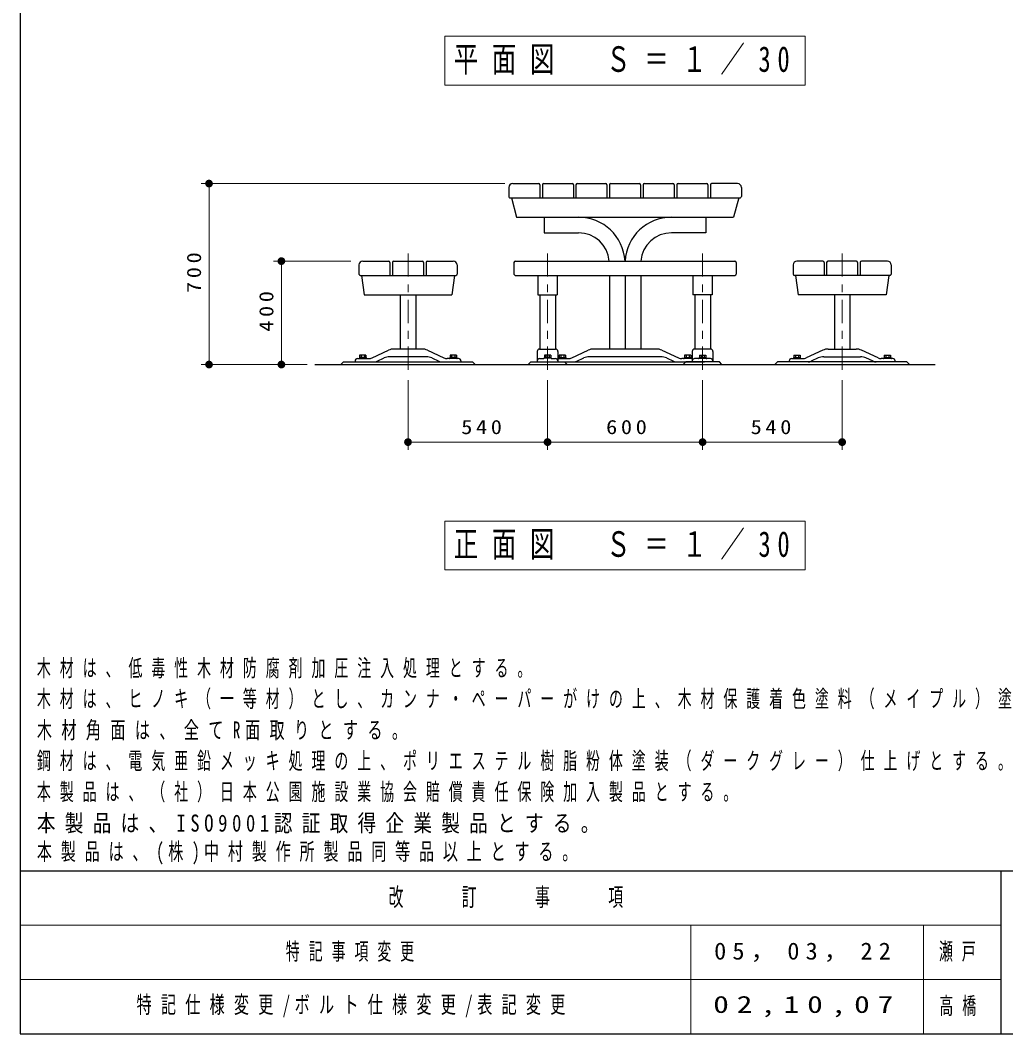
# Model space of a CAD drawing. Units: millimetres on the paper, with parts at other scales. Extents: x -365 to 12, y -47 to 257.
# Drawn here: x -365 to -237.9, y 0 to 130.7 of the extents above; entities that cross this region are included whole.
import ezdxf

# ---------------------------------------------------------------- set-up
doc = ezdxf.new("R2010")
doc.units = ezdxf.units.MM
doc.linetypes.add('USER2', pattern=[6, 3, -1, 1, -1])
doc.layers.add('LY_1', color=3, linetype='Continuous', lineweight=25)
doc.layers.add('LY_2', color=7, linetype='Continuous', lineweight=13)
doc.styles.add('ＭＳ ゴシック', font='')
doc.styles.get('ＭＳ ゴシック').set_extended_font_data('MS Gothic')

# ---------------------------------------------------------------- blocks, each defined once
blk = doc.blocks.new('filled_dot')
at = {"color": 0, "linetype": 'Continuous', "lineweight": -2, "const_width": 1.25}
blk.add_lwpolyline([(-0.625, 0, 1), (0.625, 0, 1)], format="xyb", close=True, dxfattribs=at)

msp = doc.modelspace()

# ---------------------------------------------------------------- linework, layer by layer
at = {"layer": 'LY_1', "color": 7, "lineweight": 13}
for p, q in [((-263.735, 128.611), (-310.235, 128.611)), ((-310.235, 128.611), (-310.235, 122.311)), ((-263.735, 122.311), (-263.735, 128.611)), ((-310.235, 122.311), (-263.735, 122.311)), ((-302.485, 109.606), (-341.652, 109.606)), ((-340.652, 86.273), (-340.652, 109.606)), ((-322.361, 99.606), (-332.319, 99.606)), ((-331.318, 86.273), (-331.318, 99.606)), ((-327.985, 86.273), (-341.652, 86.273)), ((-314.985, 84.273), (-314.985, 75.273)), ((-296.985, 84.273), (-296.985, 75.273)), ((-276.985, 84.273), (-276.985, 75.273)), ((-258.985, 84.273), (-258.985, 75.273)), ((-296.985, 76.273), (-314.985, 76.273)), ((-276.985, 76.273), (-296.985, 76.273)), ((-258.985, 76.273), (-276.985, 76.273)), ((-263.735, 66.089), (-310.235, 66.089)), ((-310.235, 66.089), (-310.235, 59.789)), ((-263.735, 59.789), (-263.735, 66.089)), ((-310.235, 59.789), (-263.735, 59.789))]:
    msp.add_line(p, q, dxfattribs=at)
at = {"layer": 'LY_1'}
for p, q in [((-301.985, 109.106), (-301.985, 107.939)), ((-301.485, 109.606), (-298.152, 109.606)), ((-297.985, 109.439), (-297.985, 107.773)), ((-297.652, 109.439), (-297.652, 107.773)), ((-297.485, 109.606), (-293.819, 109.606)), ((-293.652, 109.439), (-293.652, 107.773)), ((-293.319, 109.439), (-293.319, 107.773)), ((-293.152, 109.606), (-289.485, 109.606)), ((-289.319, 109.439), (-289.319, 107.773)), ((-288.985, 109.439), (-288.985, 107.773)), ((-288.819, 109.606), (-285.152, 109.606)), ((-284.985, 109.439), (-284.985, 107.773)), ((-284.652, 109.439), (-284.652, 107.773)), ((-284.485, 109.606), (-280.819, 109.606)), ((-280.652, 109.439), (-280.652, 107.773)), ((-280.319, 109.439), (-280.319, 107.773)), ((-280.152, 109.606), (-276.485, 109.606)), ((-276.319, 109.439), (-276.319, 107.773)), ((-275.985, 109.439), (-275.985, 107.773)), ((-272.485, 109.606), (-275.819, 109.606)), ((-271.985, 109.106), (-271.985, 107.939)), ((-301.819, 107.773), (-272.152, 107.773)), ((-301.652, 107.772), (-300.982, 105.272)), ((-272.318, 107.772), (-272.988, 105.273)), ((-300.982, 105.273), (-272.988, 105.273)), ((-297.419, 105.273), (-297.419, 103.256)), ((-276.552, 105.273), (-276.552, 103.256)), ((-297.419, 103.256), (-292.992, 103.256)), ((-276.552, 103.256), (-280.979, 103.256)), ((-320.819, 99.606), (-317.485, 99.606)), ((-317.318, 99.439), (-317.318, 97.773)), ((-316.985, 99.439), (-316.985, 97.773)), ((-316.819, 99.606), (-313.152, 99.606)), ((-312.985, 99.439), (-312.985, 97.773)), ((-312.652, 99.439), (-312.652, 97.773)), ((-312.485, 99.606), (-309.152, 99.606)), ((-301.319, 99.439), (-301.319, 97.939)), ((-301.152, 99.606), (-272.819, 99.606)), ((-272.652, 99.439), (-272.652, 97.939)), ((-261.485, 99.606), (-264.819, 99.606)), ((-261.319, 99.439), (-261.319, 97.773)), ((-260.985, 99.439), (-260.985, 97.773)), ((-257.152, 99.606), (-260.819, 99.606)), ((-256.985, 99.439), (-256.985, 97.773)), ((-256.652, 99.439), (-256.652, 97.773)), ((-253.152, 99.606), (-256.485, 99.606)), ((-321.318, 99.106), (-321.318, 97.939)), ((-308.652, 99.106), (-308.652, 97.939)), ((-265.319, 99.106), (-265.319, 97.939)), ((-252.652, 99.106), (-252.652, 97.939)), ((-321.152, 97.773), (-308.819, 97.773)), ((-320.985, 97.773), (-320.648, 95.273)), ((-308.985, 97.773), (-309.322, 95.273)), ((-301.152, 97.773), (-272.819, 97.773)), ((-298.235, 97.773), (-298.235, 95.273)), ((-295.735, 97.773), (-295.735, 95.273)), ((-289.002, 97.773), (-289.002, 88.273)), ((-286.985, 97.773), (-286.985, 88.273)), ((-284.969, 97.773), (-284.969, 88.273)), ((-278.235, 97.773), (-278.235, 95.273)), ((-275.735, 97.773), (-275.735, 95.273)), ((-252.819, 97.773), (-265.152, 97.773)), ((-264.985, 97.773), (-264.648, 95.273)), ((-252.985, 97.773), (-253.322, 95.273)), ((-320.649, 95.273), (-309.322, 95.273)), ((-315.993, 95.273), (-315.993, 88.273)), ((-313.977, 95.273), (-313.977, 88.273)), ((-298.235, 95.273), (-295.735, 95.273)), ((-297.993, 95.273), (-297.993, 88.272)), ((-295.977, 95.273), (-295.977, 88.272)), ((-275.735, 95.273), (-278.235, 95.273)), ((-277.993, 95.273), (-277.993, 88.272)), ((-275.977, 95.273), (-275.977, 88.272)), ((-253.322, 95.273), (-264.649, 95.273)), ((-259.994, 95.273), (-259.994, 88.273)), ((-257.977, 95.273), (-257.977, 88.273)), ((-319.619, 87.131), (-317.485, 88.118)), ((-313.185, 88.273), (-316.785, 88.273)), ((-312.486, 88.119), (-310.352, 87.132)), ((-298.319, 87.972), (-298.319, 86.606)), ((-298.018, 88.272), (-295.952, 88.272)), ((-295.652, 87.972), (-295.652, 86.606)), ((-293.869, 87.132), (-291.734, 88.119)), ((-282.935, 88.273), (-291.035, 88.273)), ((-282.235, 88.119), (-280.101, 87.132)), ((-278.319, 87.972), (-278.319, 86.606)), ((-275.952, 88.272), (-278.019, 88.272)), ((-275.652, 87.972), (-275.652, 86.606)), ((-261.485, 88.119), (-263.619, 87.132)), ((-260.785, 88.273), (-257.185, 88.273)), ((-254.352, 87.132), (-256.486, 88.118)), ((-326.985, 86.273), (-246.985, 86.273)), ((-323.652, 86.273), (-323.319, 86.606)), ((-323.319, 86.606), (-306.652, 86.606)), ((-321.818, 86.739), (-321.818, 86.606)), ((-321.518, 87.039), (-320.039, 87.039)), ((-321.299, 87.059), (-321.271, 87.086)), ((-320.385, 87.183), (-321.252, 87.183)), ((-321.252, 87.183), (-321.252, 87.106)), ((-321.224, 87.106), (-320.413, 87.106)), ((-320.414, 87.483), (-321.223, 87.483)), ((-321.223, 87.483), (-321.223, 87.183)), ((-321.02, 87.483), (-321.02, 87.183)), ((-320.616, 87.483), (-320.616, 87.183)), ((-320.414, 87.483), (-320.414, 87.183)), ((-320.385, 87.183), (-320.385, 87.106)), ((-320.366, 87.086), (-320.338, 87.059)), ((-318.968, 86.698), (-318.059, 87.118)), ((-312.611, 87.273), (-317.359, 87.273)), ((-311.912, 87.119), (-311.003, 86.698)), ((-308.452, 87.039), (-309.932, 87.039)), ((-309.605, 87.086), (-309.632, 87.059)), ((-308.718, 87.183), (-309.585, 87.183)), ((-309.585, 87.183), (-309.585, 87.106)), ((-308.746, 87.106), (-309.558, 87.106)), ((-308.748, 87.483), (-309.556, 87.483)), ((-309.556, 87.483), (-309.556, 87.183)), ((-309.354, 87.483), (-309.354, 87.183)), ((-308.95, 87.483), (-308.95, 87.183)), ((-308.748, 87.483), (-308.748, 87.183)), ((-308.718, 87.183), (-308.718, 87.106)), ((-308.671, 87.059), (-308.699, 87.086)), ((-308.152, 86.739), (-308.152, 86.606)), ((-306.318, 86.272), (-306.652, 86.606)), ((-299.485, 86.273), (-299.152, 86.606)), ((-299.152, 86.606), (-294.819, 86.606)), ((-298.319, 86.739), (-298.319, 86.606)), ((-298.018, 87.039), (-297.513, 87.039)), ((-297.438, 87.086), (-297.466, 87.059)), ((-296.552, 87.182), (-297.419, 87.182)), ((-297.419, 87.182), (-297.419, 87.106)), ((-296.552, 87.106), (-297.419, 87.106)), ((-296.581, 87.482), (-297.389, 87.482)), ((-297.389, 87.482), (-297.389, 87.182)), ((-297.235, 86.606), (-276.735, 86.606)), ((-297.187, 87.482), (-297.187, 87.182)), ((-296.783, 87.482), (-296.783, 87.182)), ((-296.581, 87.482), (-296.581, 87.182)), ((-296.552, 87.182), (-296.552, 87.106)), ((-296.505, 87.059), (-296.532, 87.086)), ((-296.458, 87.039), (-295.952, 87.039)), ((-295.652, 87.039), (-294.288, 87.039)), ((-295.652, 86.739), (-295.652, 86.606)), ((-295.549, 87.059), (-295.521, 87.086)), ((-295.502, 87.183), (-294.635, 87.183)), ((-295.502, 87.183), (-295.502, 87.106)), ((-295.502, 87.106), (-294.635, 87.106)), ((-294.664, 87.483), (-295.472, 87.483)), ((-295.472, 87.483), (-295.472, 87.183)), ((-295.27, 87.483), (-295.27, 87.183)), ((-294.866, 87.483), (-294.866, 87.183)), ((-294.819, 86.606), (-294.485, 86.273)), ((-294.664, 87.483), (-294.664, 87.183)), ((-294.635, 87.183), (-294.635, 87.106)), ((-294.615, 87.086), (-294.588, 87.059)), ((-293.217, 86.698), (-292.309, 87.119)), ((-282.361, 87.273), (-291.609, 87.273)), ((-281.661, 87.119), (-280.753, 86.698)), ((-278.319, 87.039), (-279.682, 87.039)), ((-279.152, 86.606), (-279.485, 86.273)), ((-279.355, 87.086), (-279.382, 87.059)), ((-279.335, 87.183), (-278.468, 87.183)), ((-279.335, 87.183), (-279.335, 87.106)), ((-278.496, 87.106), (-279.307, 87.106)), ((-278.497, 87.483), (-279.306, 87.483)), ((-279.306, 87.483), (-279.306, 87.183)), ((-274.819, 86.606), (-279.152, 86.606)), ((-279.104, 87.483), (-279.104, 87.183)), ((-278.7, 87.483), (-278.7, 87.183)), ((-278.497, 87.483), (-278.497, 87.183)), ((-278.468, 87.183), (-278.468, 87.106)), ((-278.421, 87.059), (-278.449, 87.086)), ((-278.319, 86.739), (-278.319, 86.606)), ((-277.513, 87.039), (-278.019, 87.039)), ((-277.466, 87.059), (-277.438, 87.086)), ((-277.419, 87.182), (-276.552, 87.182)), ((-277.419, 87.182), (-277.419, 87.106)), ((-277.419, 87.106), (-276.552, 87.106)), ((-277.389, 87.482), (-276.581, 87.482)), ((-277.389, 87.482), (-277.389, 87.182)), ((-277.187, 87.482), (-277.187, 87.182)), ((-276.783, 87.482), (-276.783, 87.182)), ((-276.581, 87.482), (-276.581, 87.182)), ((-276.552, 87.182), (-276.552, 87.106)), ((-276.532, 87.086), (-276.505, 87.059)), ((-275.952, 87.039), (-276.458, 87.039)), ((-275.652, 86.739), (-275.652, 86.606)), ((-274.485, 86.273), (-274.819, 86.606)), ((-267.652, 86.272), (-267.319, 86.606)), ((-250.652, 86.606), (-267.319, 86.606)), ((-265.819, 86.739), (-265.819, 86.606)), ((-265.519, 87.039), (-264.039, 87.039)), ((-265.299, 87.059), (-265.271, 87.086)), ((-265.252, 87.183), (-264.385, 87.183)), ((-265.252, 87.183), (-265.252, 87.106)), ((-265.224, 87.106), (-264.413, 87.106)), ((-265.223, 87.483), (-264.415, 87.483)), ((-265.223, 87.483), (-265.223, 87.183)), ((-265.021, 87.483), (-265.021, 87.183)), ((-264.617, 87.483), (-264.617, 87.183)), ((-264.415, 87.483), (-264.415, 87.183)), ((-264.385, 87.183), (-264.385, 87.106)), ((-264.366, 87.086), (-264.338, 87.059)), ((-262.059, 87.119), (-262.968, 86.698)), ((-261.359, 87.273), (-256.611, 87.273)), ((-255.003, 86.698), (-255.912, 87.118)), ((-252.452, 87.039), (-253.932, 87.039)), ((-253.605, 87.086), (-253.632, 87.059)), ((-253.585, 87.183), (-252.719, 87.183)), ((-253.585, 87.183), (-253.585, 87.106)), ((-252.746, 87.106), (-253.558, 87.106)), ((-253.556, 87.483), (-252.748, 87.483)), ((-253.556, 87.483), (-253.556, 87.183)), ((-253.354, 87.483), (-253.354, 87.183)), ((-252.95, 87.483), (-252.95, 87.183)), ((-252.748, 87.483), (-252.748, 87.183)), ((-252.719, 87.183), (-252.719, 87.106)), ((-252.671, 87.059), (-252.699, 87.086)), ((-252.152, 86.739), (-252.152, 86.606)), ((-250.319, 86.273), (-250.652, 86.606))]:
    msp.add_line(p, q, dxfattribs=at)
at = {"layer": 'LY_1', "color": 7, "linetype": 'USER2', "lineweight": 13}
for p, q in [((-314.985, 100.606), (-314.985, 85.273)), ((-296.985, 100.606), (-296.985, 85.273)), ((-276.985, 100.606), (-276.985, 85.273)), ((-258.985, 100.606), (-258.985, 85.273))]:
    msp.add_line(p, q, dxfattribs=at)
at = {"layer": 'LY_1'}
for centre, radius, start, end in [((-301.485, 109.106), 0.5, 89.99998, 179.99996), ((-298.152, 109.439), 0.167, 0, 89.99998), ((-297.485, 109.439), 0.167, 89.99998, 179.99996), ((-293.819, 109.439), 0.167, 0, 89.99998), ((-293.152, 109.439), 0.167, 89.99998, 179.99996), ((-289.485, 109.439), 0.167, 0, 89.99998), ((-288.819, 109.439), 0.167, 89.99998, 179.99996), ((-285.152, 109.439), 0.167, 0, 89.99998), ((-284.485, 109.439), 0.167, 89.99998, 179.99996), ((-280.819, 109.439), 0.167, 0, 89.99998), ((-280.152, 109.439), 0.167, 89.99998, 179.99996), ((-276.485, 109.439), 0.167, 0, 89.99998), ((-275.819, 109.439), 0.167, 89.99998, 179.99996), ((-272.485, 109.106), 0.5, 0, 89.99998), ((-301.819, 107.939), 0.167, 179.99998, 270.00003), ((-272.152, 107.939), 0.167, 269.99996, 0), ((-292.992, 99.266), 6.007, 3.24496, 89.99998), ((-280.979, 99.266), 6.007, 89.99998, 176.75501), ((-292.992, 99.266), 3.99, 4.88837, 89.99998), ((-280.979, 99.266), 3.99, 89.99998, 175.1116), ((-320.818, 99.106), 0.5, 89.99998, 179.99996), ((-317.485, 99.439), 0.167, 0, 89.99998), ((-316.818, 99.439), 0.167, 89.99998, 179.99996), ((-313.152, 99.439), 0.167, 0, 89.99998), ((-312.485, 99.439), 0.167, 89.99998, 179.99996), ((-309.152, 99.106), 0.5, 0, 89.99998), ((-301.152, 99.439), 0.167, 89.99998, 179.99996), ((-272.819, 99.439), 0.167, 0, 89.99998), ((-264.819, 99.106), 0.5, 89.99998, 179.99996), ((-261.485, 99.439), 0.167, 0, 89.99998), ((-260.819, 99.439), 0.167, 89.99998, 179.99996), ((-257.152, 99.439), 0.167, 0, 89.99998), ((-256.485, 99.439), 0.167, 89.99998, 179.99996), ((-253.152, 99.106), 0.5, 0, 89.99998), ((-321.152, 97.939), 0.167, 179.99998, 270.00003), ((-308.819, 97.939), 0.167, 270.00002, 0), ((-301.152, 97.939), 0.167, 179.99998, 270.00003), ((-272.819, 97.939), 0.167, 270.00002, 0), ((-265.152, 97.939), 0.167, 179.99996, 269.99995), ((-252.819, 97.939), 0.167, 269.99996, 0), ((-316.785, 86.606), 1.667, 89.99998, 114.8206), ((-313.185, 86.606), 1.667, 65.17946, 89.99998), ((-298.018, 87.972), 0.3, 89.99998, 179.99996), ((-295.952, 87.972), 0.3, 0, 89.99998), ((-291.035, 86.606), 1.667, 89.99998, 114.8206), ((-282.935, 86.606), 1.667, 65.17946, 89.99998), ((-278.019, 87.972), 0.3, 89.99998, 179.99996), ((-275.952, 87.972), 0.3, 0, 89.99998), ((-260.785, 86.606), 1.667, 89.99998, 114.82051), ((-257.185, 86.606), 1.667, 65.17936, 89.99998), ((-321.518, 86.739), 0.3, 89.99998, 179.99996), ((-321.346, 87.106), 0.0667, 270.00002, 315.00046), ((-321.224, 87.039), 0.0667, 89.99998, 135.00001), ((-320.413, 87.039), 0.0667, 45, 89.99998), ((-320.291, 87.106), 0.0667, 224.99999, 270.00002), ((-320.039, 88.039), 1, 270.00002, 294.82059), ((-319.387, 87.606), 1, 270.00002, 294.82057), ((-317.359, 85.606), 1.667, 89.99998, 114.8206), ((-312.611, 85.606), 1.667, 65.17946, 89.99998), ((-310.583, 87.606), 1, 245.17947, 270.00002), ((-309.932, 88.039), 1, 245.1794, 270.00002), ((-309.679, 87.106), 0.0667, 269.99996, 315), ((-309.558, 87.039), 0.0667, 89.99998, 134.99996), ((-308.746, 87.039), 0.0667, 44.99995, 89.99998), ((-308.624, 87.106), 0.0667, 224.99952, 269.99996), ((-308.452, 86.739), 0.3, 0, 89.99998), ((-298.018, 86.739), 0.3, 89.99998, 179.99996), ((-297.513, 87.106), 0.0667, 269.99996, 315), ((-297.391, 87.039), 0.0667, 89.99998, 134.99996), ((-296.579, 87.039), 0.0667, 44.99995, 89.99998), ((-296.458, 87.106), 0.0667, 224.99952, 269.99996), ((-295.952, 86.739), 0.3, 0, 89.99998), ((-295.596, 87.106), 0.0667, 270.00002, 315.00046), ((-295.474, 87.039), 0.0667, 89.99998, 135.00001), ((-294.663, 87.039), 0.0667, 45, 89.99998), ((-294.541, 87.106), 0.0667, 224.99999, 270.00002), ((-294.288, 88.039), 1, 270.00002, 294.82059), ((-293.637, 87.606), 1, 270.00002, 294.82057), ((-291.609, 85.606), 1.667, 89.99998, 114.8206), ((-282.361, 85.606), 1.667, 65.17946, 89.99998), ((-280.333, 87.606), 1, 245.17947, 270.00002), ((-279.682, 88.039), 1, 245.1794, 270.00002), ((-279.429, 87.106), 0.0667, 269.99996, 315), ((-279.307, 87.039), 0.0667, 89.99998, 134.99996), ((-278.496, 87.039), 0.0667, 44.99995, 89.99998), ((-278.374, 87.106), 0.0667, 224.99952, 269.99996), ((-278.019, 86.739), 0.3, 89.99998, 179.99996), ((-277.513, 87.106), 0.0667, 270.00002, 315.00046), ((-277.391, 87.039), 0.0667, 89.99998, 135.00001), ((-276.579, 87.039), 0.0667, 45.00001, 89.99998), ((-276.458, 87.106), 0.0667, 224.99999, 270.00002), ((-275.952, 86.739), 0.3, 0, 89.99998), ((-265.519, 86.739), 0.3, 89.99998, 179.99996), ((-265.346, 87.106), 0.0667, 270.00002, 315.00046), ((-265.224, 87.039), 0.0667, 89.99998, 135.00001), ((-264.413, 87.039), 0.0667, 45.00001, 89.99998), ((-264.291, 87.106), 0.0667, 224.99999, 270.00002), ((-264.039, 88.039), 1, 269.99996, 294.82058), ((-263.387, 87.606), 1, 269.99996, 294.82052), ((-261.359, 85.606), 1.667, 89.99998, 114.82051), ((-256.611, 85.606), 1.667, 65.17936, 89.99998), ((-254.583, 87.606), 1, 245.17941, 269.99996), ((-253.932, 88.039), 1, 245.17938, 269.99996), ((-253.68, 87.106), 0.0667, 269.99996, 315), ((-253.558, 87.039), 0.0667, 89.99998, 134.99996), ((-252.746, 87.039), 0.0667, 44.99995, 89.99998), ((-252.624, 87.106), 0.0667, 224.99952, 269.99996), ((-252.452, 86.739), 0.3, 0, 89.99998)]:
    msp.add_arc(centre, radius, start, end, dxfattribs=at)
at = {"layer": 'LY_2', "color": 20, "lineweight": 25}
for p, q in [((-365, 257), (-365, 0)), ((-365, 21), (0, 21)), ((-365, 0), (0, 0))]:
    msp.add_line(p, q, dxfattribs=at)
at = {"layer": 'LY_2', "color": 3, "lineweight": 25}
msp.add_line((-238.5, 21), (-238.5, 0), dxfattribs=at)
at = {"layer": 'LY_2'}
for p, q in [((-365, 14), (-238.5, 14)), ((-278.5, 14), (-278.5, 0)), ((-248.5, 14), (-248.5, 0)), ((-365, 7), (-238.5, 7))]:
    msp.add_line(p, q, dxfattribs=at)

# ---------------------------------------------------------------- block references
at = {"layer": 'LY_1', "color": 7, "lineweight": 13, "xscale": 0.4, "yscale": 0.4}
for p, rotation in [((-340.652, 109.606), 270), ((-331.318, 99.606), 270), ((-340.652, 86.273), 90), ((-331.318, 86.273), 90), ((-296.985, 76.273), 180), ((-276.985, 76.273), 180), ((-258.985, 76.273), 180)]:
    msp.add_blockref('filled_dot', p, dxfattribs=dict(at, rotation=rotation))
msp.add_blockref('filled_dot', (-314.985, 76.273), dxfattribs=at)

# ---------------------------------------------------------------- texts
at = {"layer": 'LY_1', "color": 7, "style": 'ＭＳ ゴシック'}
for s, insert, char_height, attachment_point in [('\\T1.56;\\W0.7;平面図\u3000Ｓ＝１／30', (-286.985, 125.461), 3.299, 5), ('\\T1.33;\\W1.15;540', (-305.26, 77.273), 1.833, 8), ('\\T1.33;\\W1.15;600', (-286.569, 77.273), 1.833, 8), ('\\T1.33;\\W1.15;540', (-267.926, 77.273), 1.833, 8), ('\\T1.56;\\W0.7;正面図\u3000Ｓ＝１／30', (-286.985, 62.939), 3.299, 5), ('\\T1.64;\\W0.6;木材は、低毒性木材防腐剤加圧注入処理とする。', (-362.854, 45.81), 2.199, 7), ('\\T1.64;\\W0.6;木材は、ヒノキ（一等材）とし、カンナ・ペーパーがけの上、木材保護着色塗料（メイプル）塗装仕上げとする。', (-362.854, 41.81), 2.199, 7), ('\\T1.62;\\W0.65;木材角面は、全てR面取りとする。', (-362.854, 37.81), 2.199, 7), ('\\T1.64;\\W0.6;鋼材は、電気亜鉛メッキ処理の上、ポリエステル樹脂粉体塗装（ダークグレー）仕上げとする。', (-362.854, 33.81), 2.199, 7), ('\\T1.64;\\W0.6;本製品は、（社）日本公園施設業協会賠償責任保険加入製品とする。', (-362.854, 29.81), 2.199, 7), ('\\T1.5;\\W0.8;本製品は、ISO9001認証取得企業製品とする。', (-362.854, 25.81), 2.199, 7), ('\\T1.58;\\W0.65;本製品は、(株)中村製作所製品同等品以上とする。', (-362.854, 21.81), 2.199, 7), ('\\T1.64;\\W0.6;特記事項変更', (-330.75, 10.5), 2.199, 4), ('\\T1.64;\\W0.6;瀬戸', (-246.5, 10.5), 2.199, 4), ('\\T1.5;\\W1.05;05，03，22', (-275.5, 10.5), 2.199, 4), ('\\T1.61;\\W0.65;特記仕様変更/ボルト仕様変更/表記変更', (-321.75, 3.5), 2.199, 5), ('\\T1.5;\\W1.35;02,10,07', (-263.5, 3.5), 2.199, 5), ('\\T1.64;\\W0.6;高橋', (-243.5, 3.5), 2.199, 5)]:
    msp.add_mtext(s, dxfattribs=dict(at, insert=insert, char_height=char_height, attachment_point=attachment_point))
at = {"layer": 'LY_1', "color": 7, "char_height": 1.833, "attachment_point": 8, "rotation": 90, "style": 'ＭＳ ゴシック'}
for s, insert in [('\\T1.33;\\W1.15;700', (-341.652, 98.356)), ('\\T1.33;\\W1.15;400', (-332.318, 93.356))]:
    msp.add_mtext(s, dxfattribs=dict(at, insert=insert))
at = {"layer": 'LY_2', "insert": (-301.75, 17.5), "char_height": 2.346, "attachment_point": 5, "style": 'ＭＳ ゴシック'}
msp.add_mtext('\\T1.64;\\W0.6;改\u3000\u3000訂\u3000\u3000事\u3000\u3000項', dxfattribs=at)

doc.saveas('drawing.dxf')
